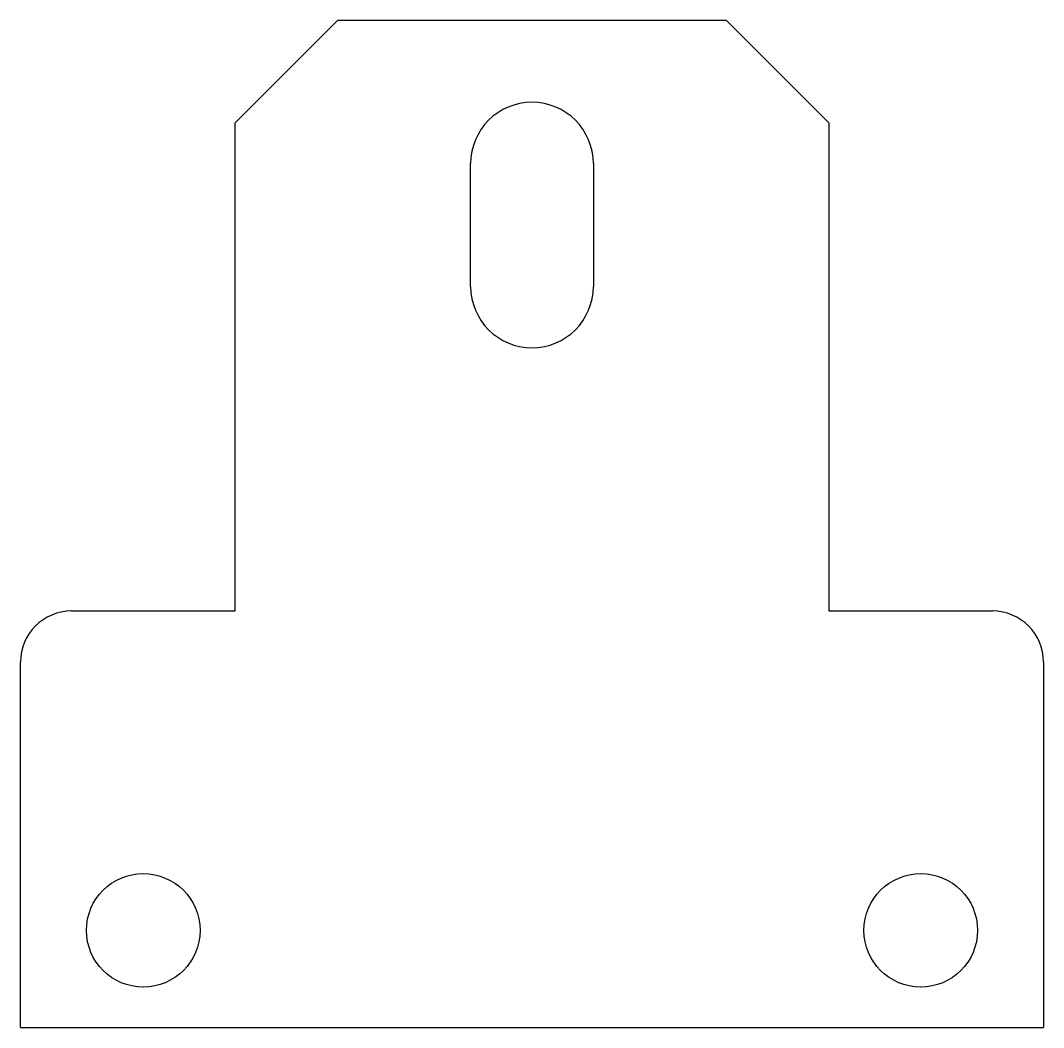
# Model space of a CAD drawing. Header units: millimetres. Extents: x 0 to 100, y 0 to 98.
import ezdxf

# ---------------------------------------------------------------- set-up
doc = ezdxf.new("R2010")
doc.units = ezdxf.units.MM

msp = doc.modelspace()

# ---------------------------------------------------------------- linework, layer by layer
at = {"color": 7, "linetype": 'Continuous', "lineweight": 25}
for p, q in [((31, 98.45), (21, 88.45)), ((69, 98.45), (31, 98.45)), ((79, 88.45), (69, 98.45)), ((21, 40.72), (21, 88.45)), ((79, 88.45), (79, 40.72)), ((44, 72.45), (44, 84.45)), ((56, 84.45), (56, 72.45)), ((5, 40.72), (21, 40.72)), ((79, 40.72), (95, 40.72)), ((0, 0), (0, 35.72)), ((100, 35.72), (100, 0)), ((0, 0), (100, 0))]:
    msp.add_line(p, q, dxfattribs=at)
for centre in [(12, 9.5), (88, 9.5)]:
    msp.add_circle(centre, 5.55, dxfattribs=at)
for centre, radius, start, end in [((50, 84.45), 6, 0, 180), ((50, 72.45), 6, 180, 0), ((5, 35.72), 5, 90, 180), ((95, 35.72), 5, 0, 90)]:
    msp.add_arc(centre, radius, start, end, dxfattribs=at)

doc.saveas('drawing.dxf')
